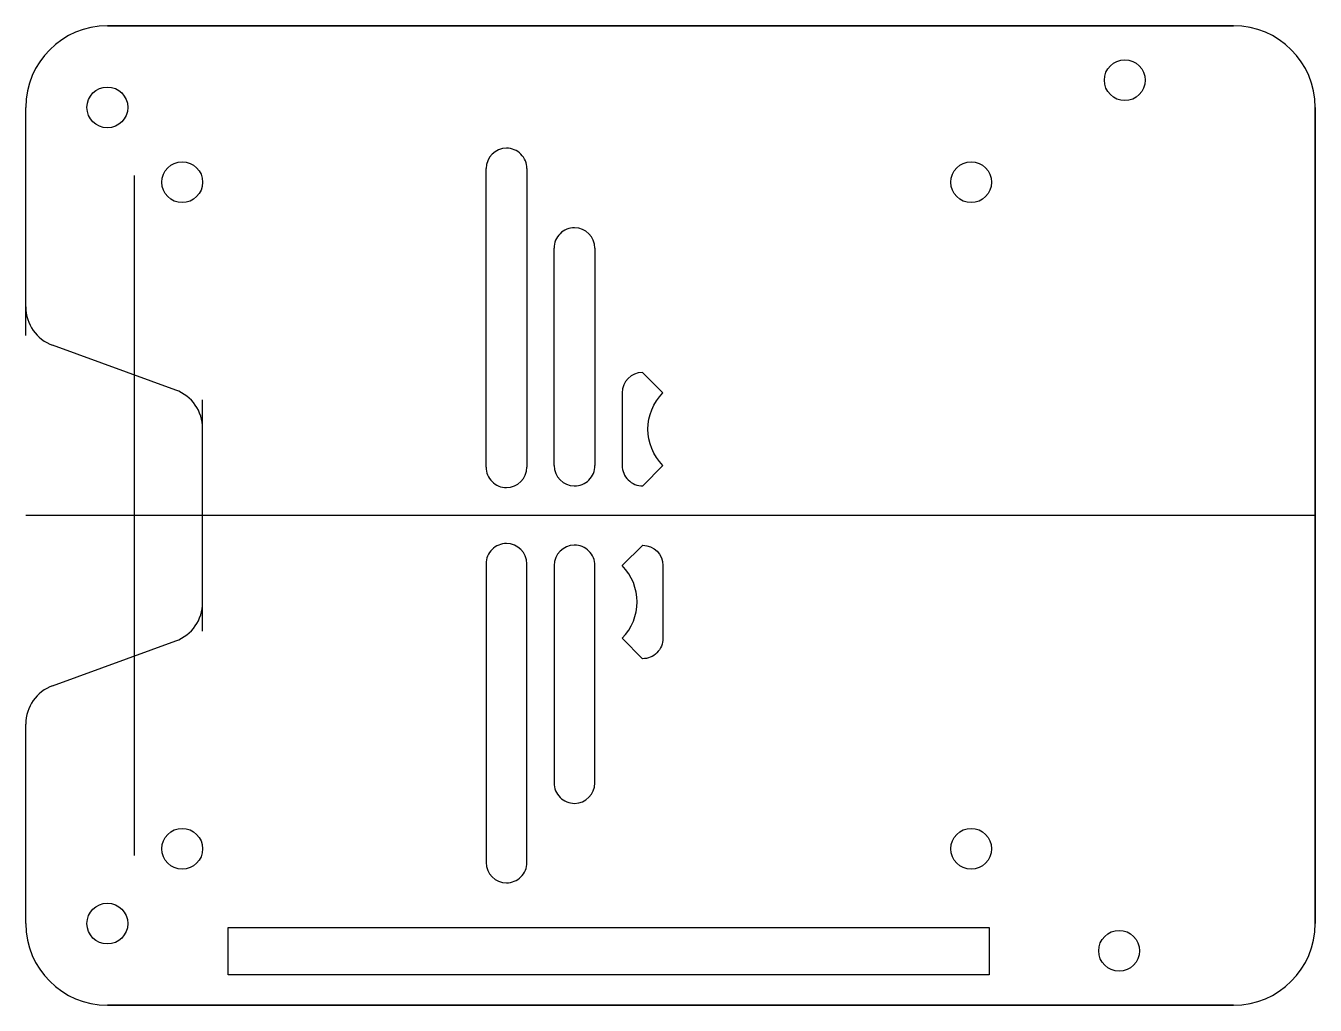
# Model space of a CAD drawing. Header units: millimetres. Extents: x -8 to 86.8, y -64 to 8.
import ezdxf

# ---------------------------------------------------------------- set-up
doc = ezdxf.new("R2010")
doc.units = ezdxf.units.MM
doc.layers.get('0').update_dxf_attribs({"linetype": 'CONTINUOUS'})

msp = doc.modelspace()

# ---------------------------------------------------------------- linework, layer by layer
for p, q in [((80.796, 8), (-2, 8)), ((-2, 8), (80.796, 8)), ((-8, -12.668), (-8, 2)), ((-8, -14.768), (-8, 2)), ((86.796, -58), (86.796, 2)), ((86.796, 2), (86.796, -58)), ((27.339, -1.001), (27.339, -1.001)), ((25.84, -24.448), (25.84, -2.501)), ((28.84, -2.501), (28.84, -24.448)), ((0, -53), (0, -3)), ((32.351, -6.847), (32.351, -6.847)), ((30.84, -24.328), (30.84, -8.347)), ((33.841, -8.347), (33.841, -24.328)), ((3.026, -18.782), (-6.026, -15.487)), ((5, -36.5), (5, -19.5)), ((5, -34.399), (5, -21.601)), ((27.34, -25.948), (27.34, -25.948)), ((32.327, -25.828), (32.327, -25.828)), ((86.796, -28), (-8, -28)), ((27.34, -30.06), (27.34, -30.06)), ((32.327, -30.18), (32.327, -30.18)), ((25.84, -31.56), (25.84, -53.507)), ((28.84, -53.507), (28.84, -31.56)), ((30.84, -31.68), (30.84, -47.661)), ((33.841, -47.661), (33.841, -31.68)), ((-6.026, -40.513), (3.026, -37.218)), ((-8, -58), (-8, -43.332)), ((32.351, -49.161), (32.351, -49.161)), ((27.339, -55.007), (27.339, -55.007)), ((-2, -64), (80.796, -64)), ((80.796, -64), (-2, -64))]:
    msp.add_line(p, q)
for points in [[(35.841, -18.98), (35.841, -24.322, 0.416745), (37.354, -25.822), (38.842, -24.322, -0.411977), (38.842, -18.98), (37.33, -17.48, -0.416634), (37.33, -17.48), (37.33, -17.48, 0.412088)], [(38.842, -31.686), (38.842, -37.028, -0.416634), (37.33, -38.528), (35.841, -37.028, 0.412088), (35.841, -31.686), (37.354, -30.186, 0.416745), (37.354, -30.186), (37.354, -30.186, -0.411977)]]:
    msp.add_lwpolyline(points, format="xyb", close=True)
msp.add_lwpolyline([(6.887, -58.278), (62.836, -58.278), (62.836, -61.778), (6.887, -61.778)], close=True)
for centre in [(72.796, 4), (72.796, 4), (-2, 2), (-2, 2), (3.5, -3.5), (61.5, -3.5), (3.5, -52.5), (61.5, -52.5), (-2, -58), (-2, -58), (72.38, -60), (72.38, -60)]:
    msp.add_circle(centre, 1.5)
for centre, radius, start, end in [((-2, 2), 6, 90, 180), ((80.796, 2), 6, 0, 90), ((27.34, -2.501), 1.5, 90.01864, 180), ((27.34, -2.501), 1.5, 0, 90.01655), ((32.34, -8.347), 1.5, 89.57802, 180), ((32.341, -8.347), 1.5, 0, 89.62218), ((-5, -12.668), 3, 180, 250), ((2, -21.601), 3, 0, 70), ((27.34, -24.448), 1.5, 180, 270.02307), ((27.34, -24.448), 1.5, -89.97484, 0), ((32.34, -24.328), 1.5, 180, 269.52625), ((32.341, -24.328), 1.5, -90.5179, 0), ((27.34, -31.56), 1.5, 89.97693, 180), ((27.34, -31.56), 1.5, 0, 89.97484), ((32.34, -31.68), 1.5, 90.47375, 180), ((32.341, -31.68), 1.5, 0, 90.5179), ((2, -34.399), 3, 290, 360), ((-5, -43.332), 3, 110, 180), ((32.34, -47.661), 1.5, 180, 270.42198), ((32.341, -47.661), 1.5, -89.62218, 0), ((27.34, -53.507), 1.5, 180, 269.98136), ((27.34, -53.507), 1.5, 269.98345, 360), ((-2, -58), 6, 180, 270), ((80.796, -58), 6, -90, 0)]:
    msp.add_arc(centre, radius, start, end)

doc.saveas('drawing.dxf')
